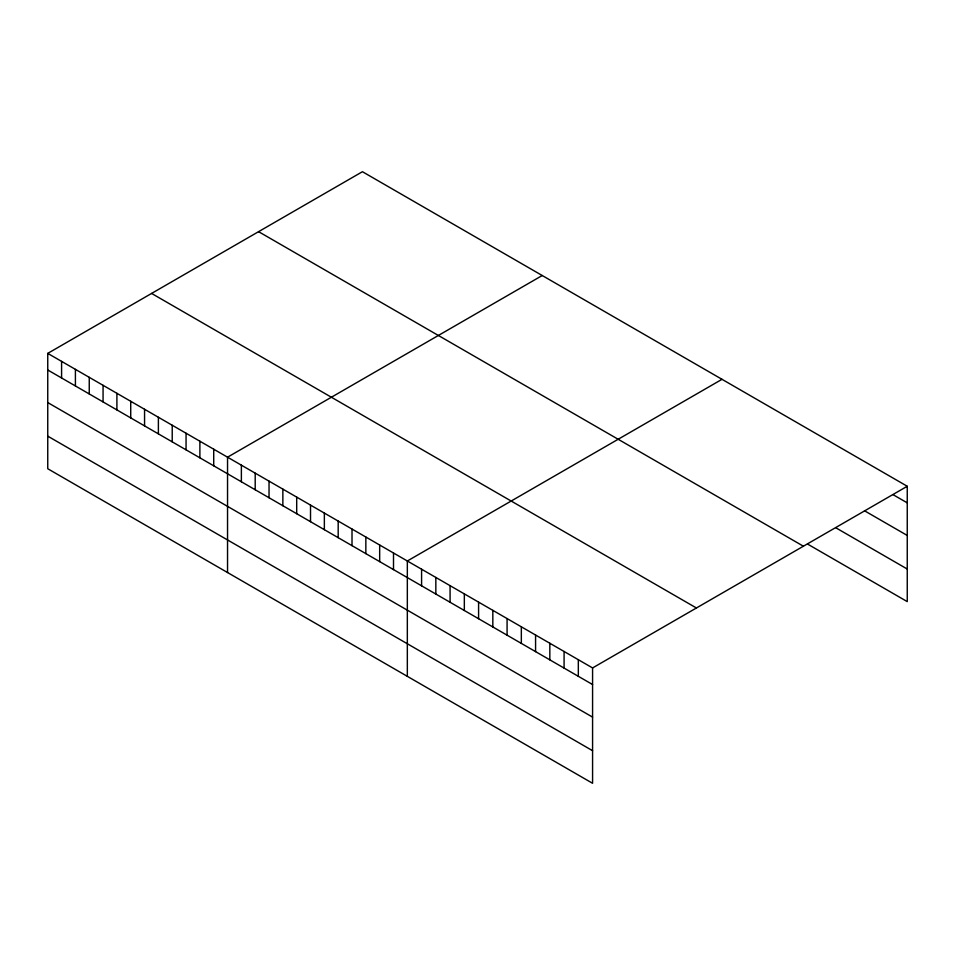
<?xml version="1.0" encoding="UTF-8"?>
<svg xmlns="http://www.w3.org/2000/svg" width="955" height="955" viewBox="0 0 955 955"><rect width="100%" height="100%" fill="white"/><g stroke="black" fill="none" stroke-linecap="round" stroke-linejoin="round"><path stroke-width="1.43" d="M47.75 353.386L592.577 667.939L592.577 783.291L47.75 468.738L47.75 353.386L362.423 171.709L907.25 486.262L907.25 601.614L807.5 544.028M542.213 275.518L227.541 457.194L227.541 572.534M722.004 379.314L407.331 560.991L407.331 676.343M592.577 667.939L907.25 486.262M892.997 494.63L907.25 502.867M864.502 510.77L907.25 535.445M836.007 527.888L907.25 569.025M258.578 231.671L803.406 546.212M151.594 293.436L696.422 607.989M47.75 369.991L592.577 684.532M47.75 402.568L592.577 717.121M47.75 436.149L592.577 750.702M578.324 659.714L578.324 676.307M564.083 651.489L564.083 668.082M549.829 643.264L549.829 659.857M535.576 635.027L535.576 651.632M521.335 626.802L521.335 643.407M507.081 618.577L507.081 635.182M492.828 610.352L492.828 626.946M478.586 602.128L478.586 618.721M464.333 593.903L464.333 610.496M450.08 585.678L450.08 602.271M435.838 577.441L435.838 594.046M421.585 569.216L421.585 585.821M393.508 553.005L393.508 569.61M379.672 545.019L379.672 561.624M365.849 537.032L365.849 553.637M352.013 529.058L352.013 545.651M338.189 521.072L338.189 537.665M324.354 513.086L324.354 529.679M310.518 505.1L310.518 521.693M296.695 497.113L296.695 513.706M282.859 489.127L282.859 505.732M269.035 481.141L269.035 497.746M255.2 473.155L255.2 489.76M241.376 465.181L241.376 481.774M213.717 449.208L213.717 465.801M199.882 441.222L199.882 457.815M186.058 433.236L186.058 449.829M172.222 425.25L172.222 441.843M158.387 417.263L158.387 433.868M144.563 409.277L144.563 425.882M130.728 401.291L130.728 417.896M116.904 393.317L116.904 409.91M103.068 385.331L103.068 401.924M89.245 377.344L89.245 393.938M75.409 369.358L75.409 385.951M61.586 361.372L61.586 377.965"/></g></svg>
